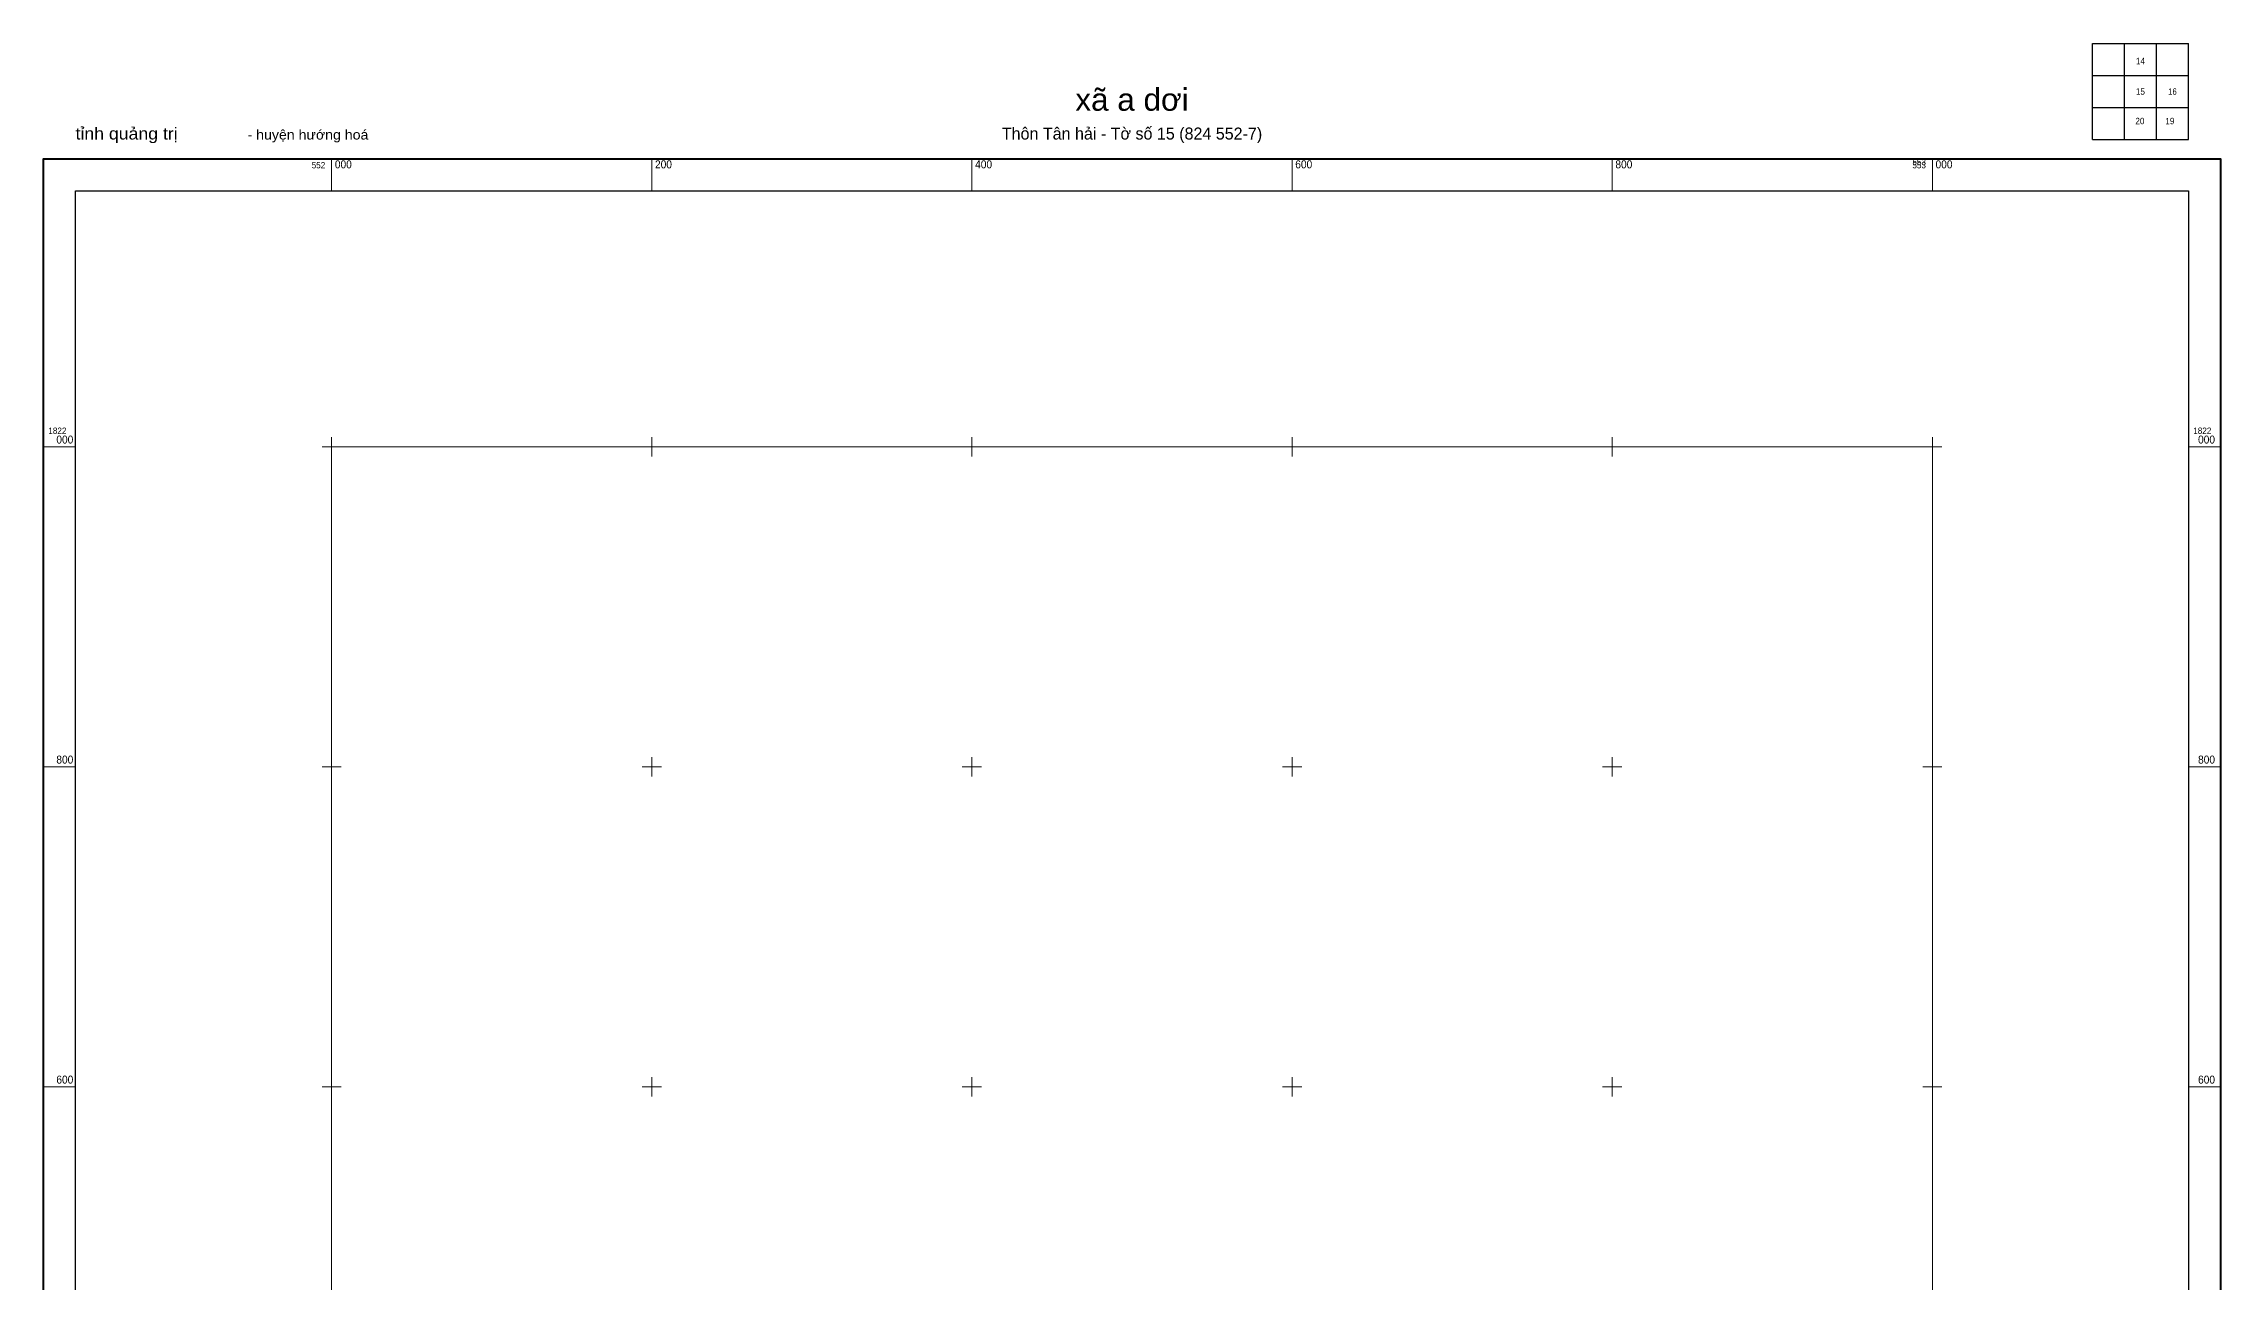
# Model space of a CAD drawing. Header units: metres. Extents: x 545204 to 553180, y 1820705 to 1822252.
# Drawn here: x 551820 to 553180, y 1821478 to 1822252 of the extents above; entities that cross this region are included whole.
import ezdxf
from ezdxf.enums import TextEntityAlignment as Align

# ---------------------------------------------------------------- set-up
doc = ezdxf.new("R2010")
doc.units = ezdxf.units.M
doc.header["$LTSCALE"] = 1.7
doc.layers.add('23', color=7, linetype='Continuous', lineweight=13)
doc.layers.add('63', color=7, linetype='Continuous', lineweight=13)

msp = doc.modelspace()

# ---------------------------------------------------------------- linework, layer by layer
at = {"layer": '23'}
for p, q in [((552000, 1821000), (552000, 1822000)), ((552000, 1822000), (553000, 1822000)), ((553000, 1821000), (553000, 1822000))]:
    msp.add_line(p, q, dxfattribs=at)
at = {"layer": '63', "lineweight": 25}
for p, q in [((553100, 1822252), (553160, 1822252)), ((553100, 1822192), (553100, 1822252)), ((553120, 1822192), (553120, 1822252)), ((553140, 1822192), (553140, 1822252)), ((553100, 1822232), (553160, 1822232)), ((553100, 1822212), (553160, 1822212))]:
    msp.add_line(p, q, dxfattribs=at)
at = {"layer": '63'}
for p, q in [((552000, 1822160), (552000, 1822180)), ((552200, 1822160), (552200, 1822180)), ((552400, 1822160), (552400, 1822180)), ((552600, 1822160), (552600, 1822180)), ((552800, 1822160), (552800, 1822180)), ((553000, 1822160), (553000, 1822180)), ((552000, 1821994), (552000, 1822006)), ((552200, 1821994), (552200, 1822006)), ((552400, 1821994), (552400, 1822006)), ((552600, 1821994), (552600, 1822006)), ((552800, 1821994), (552800, 1822006)), ((553000, 1821994), (553000, 1822006)), ((551820, 1822000), (551840, 1822000)), ((551994, 1822000), (552006, 1822000)), ((552194, 1822000), (552206, 1822000)), ((552394, 1822000), (552406, 1822000)), ((552594, 1822000), (552606, 1822000)), ((552794, 1822000), (552806, 1822000)), ((552994, 1822000), (553006, 1822000)), ((553160, 1822000), (553180, 1822000)), ((552000, 1821794), (552000, 1821806)), ((552200, 1821794), (552200, 1821806)), ((552400, 1821794), (552400, 1821806)), ((552600, 1821794), (552600, 1821806)), ((552800, 1821794), (552800, 1821806)), ((553000, 1821794), (553000, 1821806)), ((551820, 1821800), (551840, 1821800)), ((551994, 1821800), (552006, 1821800)), ((552194, 1821800), (552206, 1821800)), ((552394, 1821800), (552406, 1821800)), ((552594, 1821800), (552606, 1821800)), ((552794, 1821800), (552806, 1821800)), ((552994, 1821800), (553006, 1821800)), ((553160, 1821800), (553180, 1821800)), ((551820, 1821600), (551840, 1821600)), ((551994, 1821600), (552006, 1821600)), ((552000, 1821594), (552000, 1821606)), ((552194, 1821600), (552206, 1821600)), ((552200, 1821594), (552200, 1821606)), ((552394, 1821600), (552406, 1821600)), ((552400, 1821594), (552400, 1821606)), ((552594, 1821600), (552606, 1821600)), ((552600, 1821594), (552600, 1821606)), ((552794, 1821600), (552806, 1821600)), ((552800, 1821594), (552800, 1821606)), ((552994, 1821600), (553006, 1821600)), ((553000, 1821594), (553000, 1821606)), ((553160, 1821600), (553180, 1821600))]:
    msp.add_line(p, q, dxfattribs=at)
at = {"layer": '63', "lineweight": 25}
msp.add_lwpolyline([(553100, 1822192), (553160, 1822192), (553160, 1822252)], dxfattribs=at)
at = {"layer": '63', "lineweight": 40}
msp.add_lwpolyline([(551820, 1820820), (551820, 1822180), (553180, 1822180), (553180, 1820820)], close=True, dxfattribs=at)
at = {"layer": '63', "lineweight": 25}
msp.add_lwpolyline([(551840, 1820840), (551840, 1822160), (553160, 1822160), (553160, 1820840)], close=True, dxfattribs=at)

# ---------------------------------------------------------------- texts
at = {"layer": '63'}
for s, height, width, p in [('14', 4, 0.95, (553130.02, 1822239.08)), ('xã a dơi', 14, 1.05, (552500, 1822210)), ('15', 4, 0.95, (553130, 1822220)), ('16', 4, 0.9, (553150.01, 1822220)), ('20', 4, 0.95, (553129.68, 1822201.56)), ('19', 4, 0.95, (553148.41, 1822201.56))]:
    msp.add_text(s, height=height, dxfattribs=dict(at, width=width)).set_placement(p, align=Align.CENTER)
for s, height, width, p in [('tỉnh quảng trị', 7.5, 1.1, (551840, 1822192)), (' - huyện hướng hoá', 6, 1.1, (551945, 1822192)), ('000', 5, 0.95, (552002, 1822174)), ('200', 5, 0.95, (552202, 1822174)), ('400', 5, 0.95, (552402, 1822174)), ('600', 5, 0.95, (552602, 1822174)), ('800', 5, 0.95, (552802, 1822174)), ('000', 5, 0.95, (553002, 1822174)), ('1822', 4, 0.95, (551823, 1822008)), ('1822', 4, 0.95, (551823, 1822008)), ('000', 5, 0.95, (551828, 1822002)), ('1822', 4, 0.95, (553163, 1822008)), ('1822', 4, 0.95, (553163, 1822008)), ('000', 5, 0.95, (553166, 1822002)), ('800', 5, 0.95, (551828, 1821802)), ('800', 5, 0.95, (553166, 1821802)), ('600', 5, 0.95, (551828, 1821602)), ('600', 5, 0.95, (553166, 1821602))]:
    msp.add_text(s, height=height, dxfattribs=dict(at, width=width)).set_placement(p)
msp.add_text('Thôn Tân hải - Tờ số 15 (824 552-7)', height=7.5, dxfattribs=at).set_placement((552500.01, 1822192), align=Align.CENTER)
at = {"layer": '63', "width": 0.95}
for s, p in [('552', (551996, 1822174)), ('553', (552996, 1822176)), ('553', (552996, 1822174))]:
    msp.add_text(s, height=4, dxfattribs=at).set_placement(p, align=Align.RIGHT)

doc.saveas('drawing.dxf')
